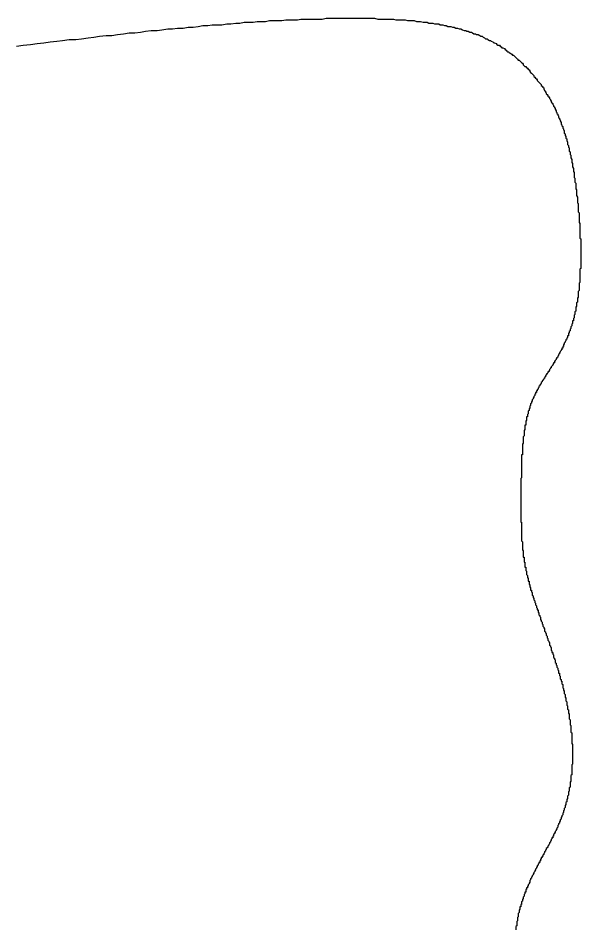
# Model space of a CAD drawing. Header units: millimetres. Extents: x 111 to 2999, y 81 to 1941.
# Drawn here: x 1000.07 to 1006.92, y 636.16 to 647.27 of the extents above; entities that cross this region are included whole.
import ezdxf

# ---------------------------------------------------------------- set-up
doc = ezdxf.new("R2010")
doc.units = ezdxf.units.MM

msp = doc.modelspace()

# ---------------------------------------------------------------- linework, layer by layer
msp.add_polyline3d([(1000.05, 646.933, 0), (1000.13, 646.943, 0), (1000.22, 646.953, 0), (1000.3, 646.963, 0), (1000.38, 646.973, 0), (1000.46, 646.983, 0), (1000.54, 646.993, 0), (1000.61, 647.003, 0), (1000.69, 647.013, 0), (1000.77, 647.013, 0), (1000.84, 647.023, 0), (1000.92, 647.033, 0), (1000.99, 647.043, 0), (1001.06, 647.053, 0), (1001.14, 647.063, 0), (1001.21, 647.063, 0), (1001.28, 647.073, 0), (1001.35, 647.083, 0), (1001.42, 647.093, 0), (1001.49, 647.093, 0), (1001.56, 647.103, 0), (1001.62, 647.113, 0), (1001.69, 647.123, 0), (1001.76, 647.123, 0), (1001.82, 647.133, 0), (1001.89, 647.143, 0), (1001.95, 647.143, 0), (1002.01, 647.153, 0), (1002.08, 647.153, 0), (1002.14, 647.163, 0), (1002.2, 647.163, 0), (1002.26, 647.173, 0), (1002.32, 647.183, 0), (1002.38, 647.183, 0), (1002.43, 647.193, 0), (1002.49, 647.193, 0), (1002.55, 647.193, 0), (1002.61, 647.203, 0), (1002.66, 647.203, 0), (1002.72, 647.213, 0), (1002.77, 647.213, 0), (1002.82, 647.223, 0), (1002.88, 647.223, 0), (1002.93, 647.223, 0), (1002.98, 647.233, 0), (1003.03, 647.233, 0), (1003.08, 647.233, 0), (1003.13, 647.243, 0), (1003.18, 647.243, 0), (1003.23, 647.243, 0), (1003.28, 647.243, 0), (1003.33, 647.253, 0), (1003.38, 647.253, 0), (1003.42, 647.253, 0), (1003.47, 647.253, 0), (1003.51, 647.263, 0), (1003.56, 647.263, 0), (1003.6, 647.263, 0), (1003.65, 647.263, 0), (1003.69, 647.263, 0), (1003.73, 647.263, 0), (1003.77, 647.263, 0), (1003.82, 647.273, 0), (1003.86, 647.273, 0), (1003.9, 647.273, 0), (1003.94, 647.273, 0), (1003.98, 647.273, 0), (1004.02, 647.273, 0), (1004.05, 647.273, 0), (1004.09, 647.273, 0), (1004.13, 647.273, 0), (1004.17, 647.273, 0), (1004.2, 647.273, 0), (1004.24, 647.273, 0), (1004.27, 647.273, 0), (1004.31, 647.273, 0), (1004.34, 647.273, 0), (1004.38, 647.273, 0), (1004.41, 647.273, 0), (1004.45, 647.263, 0), (1004.48, 647.263, 0), (1004.51, 647.263, 0), (1004.54, 647.263, 0), (1004.57, 647.263, 0), (1004.61, 647.263, 0), (1004.64, 647.263, 0), (1004.67, 647.253, 0), (1004.7, 647.253, 0), (1004.73, 647.253, 0), (1004.75, 647.253, 0), (1004.78, 647.253, 0), (1004.81, 647.243, 0), (1004.84, 647.243, 0), (1004.87, 647.243, 0), (1004.89, 647.243, 0), (1004.92, 647.233, 0), (1004.95, 647.233, 0), (1004.97, 647.233, 0), (1005, 647.223, 0), (1005.02, 647.223, 0), (1005.05, 647.223, 0), (1005.07, 647.213, 0), (1005.1, 647.213, 0), (1005.12, 647.213, 0), (1005.14, 647.203, 0), (1005.17, 647.203, 0), (1005.19, 647.203, 0), (1005.21, 647.193, 0), (1005.24, 647.193, 0), (1005.26, 647.183, 0), (1005.28, 647.183, 0), (1005.3, 647.173, 0), (1005.32, 647.173, 0), (1005.34, 647.173, 0), (1005.36, 647.163, 0), (1005.38, 647.163, 0), (1005.4, 647.153, 0), (1005.42, 647.153, 0), (1005.44, 647.143, 0), (1005.46, 647.143, 0), (1005.48, 647.133, 0), (1005.5, 647.123, 0), (1005.52, 647.123, 0), (1005.53, 647.113, 0), (1005.55, 647.113, 0), (1005.57, 647.103, 0), (1005.59, 647.103, 0), (1005.6, 647.093, 0), (1005.62, 647.083, 0), (1005.64, 647.083, 0), (1005.65, 647.073, 0), (1005.67, 647.073, 0), (1005.69, 647.063, 0), (1005.7, 647.053, 0), (1005.72, 647.053, 0), (1005.73, 647.043, 0), (1005.75, 647.033, 0), (1005.76, 647.023, 0), (1005.78, 647.023, 0), (1005.79, 647.013, 0), (1005.81, 647.003, 0), (1005.82, 647.003, 0), (1005.83, 646.993, 0), (1005.85, 646.983, 0), (1005.86, 646.973, 0), (1005.87, 646.973, 0), (1005.89, 646.963, 0), (1005.9, 646.953, 0), (1005.91, 646.943, 0), (1005.93, 646.943, 0), (1005.94, 646.933, 0), (1005.95, 646.923, 0), (1005.96, 646.913, 0), (1005.97, 646.913, 0), (1005.99, 646.903, 0), (1006, 646.893, 0), (1006.01, 646.883, 0), (1006.02, 646.873, 0), (1006.03, 646.863, 0), (1006.04, 646.863, 0), (1006.05, 646.853, 0), (1006.07, 646.843, 0), (1006.08, 646.833, 0), (1006.09, 646.823, 0), (1006.1, 646.823, 0), (1006.11, 646.813, 0), (1006.12, 646.803, 0), (1006.13, 646.793, 0), (1006.14, 646.783, 0), (1006.15, 646.773, 0), (1006.16, 646.763, 0), (1006.17, 646.763, 0), (1006.18, 646.753, 0), (1006.19, 646.743, 0), (1006.2, 646.733, 0), (1006.21, 646.723, 0), (1006.22, 646.713, 0), (1006.22, 646.703, 0), (1006.23, 646.693, 0), (1006.24, 646.683, 0), (1006.25, 646.683, 0), (1006.26, 646.673, 0), (1006.27, 646.663, 0), (1006.28, 646.653, 0), (1006.29, 646.643, 0), (1006.3, 646.633, 0), (1006.3, 646.623, 0), (1006.31, 646.613, 0), (1006.32, 646.603, 0), (1006.33, 646.593, 0), (1006.34, 646.583, 0), (1006.35, 646.573, 0), (1006.35, 646.563, 0), (1006.36, 646.553, 0), (1006.37, 646.543, 0), (1006.38, 646.533, 0), (1006.39, 646.523, 0), (1006.39, 646.513, 0), (1006.4, 646.503, 0), (1006.41, 646.493, 0), (1006.42, 646.483, 0), (1006.42, 646.483, 0), (1006.43, 646.473, 0), (1006.44, 646.463, 0), (1006.44, 646.453, 0), (1006.45, 646.443, 0), (1006.46, 646.433, 0), (1006.47, 646.423, 0), (1006.47, 646.413, 0), (1006.48, 646.393, 0), (1006.49, 646.383, 0), (1006.49, 646.373, 0), (1006.5, 646.363, 0), (1006.5, 646.353, 0), (1006.51, 646.343, 0), (1006.52, 646.333, 0), (1006.52, 646.323, 0), (1006.53, 646.313, 0), (1006.54, 646.303, 0), (1006.54, 646.293, 0), (1006.55, 646.283, 0), (1006.55, 646.273, 0), (1006.56, 646.263, 0), (1006.56, 646.253, 0), (1006.57, 646.243, 0), (1006.58, 646.233, 0), (1006.58, 646.223, 0), (1006.59, 646.213, 0), (1006.59, 646.203, 0), (1006.6, 646.193, 0), (1006.6, 646.183, 0), (1006.61, 646.173, 0), (1006.61, 646.163, 0), (1006.62, 646.143, 0), (1006.62, 646.133, 0), (1006.63, 646.123, 0), (1006.63, 646.113, 0), (1006.64, 646.103, 0), (1006.64, 646.093, 0), (1006.65, 646.083, 0), (1006.65, 646.073, 0), (1006.65, 646.063, 0), (1006.66, 646.053, 0), (1006.66, 646.043, 0), (1006.67, 646.033, 0), (1006.67, 646.023, 0), (1006.68, 646.003, 0), (1006.68, 645.993, 0), (1006.68, 645.983, 0), (1006.69, 645.973, 0), (1006.69, 645.963, 0), (1006.7, 645.953, 0), (1006.7, 645.943, 0), (1006.7, 645.933, 0), (1006.71, 645.923, 0), (1006.71, 645.913, 0), (1006.72, 645.903, 0), (1006.72, 645.883, 0), (1006.72, 645.873, 0), (1006.73, 645.863, 0), (1006.73, 645.853, 0), (1006.73, 645.843, 0), (1006.74, 645.833, 0), (1006.74, 645.823, 0), (1006.74, 645.813, 0), (1006.75, 645.803, 0), (1006.75, 645.793, 0), (1006.75, 645.783, 0), (1006.76, 645.763, 0), (1006.76, 645.753, 0), (1006.76, 645.743, 0), (1006.76, 645.733, 0), (1006.77, 645.723, 0), (1006.77, 645.713, 0), (1006.77, 645.703, 0), (1006.78, 645.693, 0), (1006.78, 645.683, 0), (1006.78, 645.663, 0), (1006.78, 645.653, 0), (1006.79, 645.643, 0), (1006.79, 645.633, 0), (1006.79, 645.623, 0), (1006.79, 645.613, 0), (1006.8, 645.603, 0), (1006.8, 645.593, 0), (1006.8, 645.583, 0), (1006.8, 645.573, 0), (1006.81, 645.553, 0), (1006.81, 645.543, 0), (1006.81, 645.533, 0), (1006.81, 645.523, 0), (1006.81, 645.513, 0), (1006.82, 645.503, 0), (1006.82, 645.493, 0), (1006.82, 645.483, 0), (1006.82, 645.473, 0), (1006.82, 645.463, 0), (1006.83, 645.443, 0), (1006.83, 645.433, 0), (1006.83, 645.423, 0), (1006.83, 645.413, 0), (1006.83, 645.403, 0), (1006.84, 645.393, 0), (1006.84, 645.383, 0), (1006.84, 645.373, 0), (1006.84, 645.363, 0), (1006.84, 645.353, 0), (1006.84, 645.333, 0), (1006.85, 645.323, 0), (1006.85, 645.313, 0), (1006.85, 645.303, 0), (1006.85, 645.293, 0), (1006.85, 645.283, 0), (1006.85, 645.273, 0), (1006.86, 645.263, 0), (1006.86, 645.253, 0), (1006.86, 645.243, 0), (1006.86, 645.223, 0), (1006.86, 645.213, 0), (1006.86, 645.203, 0), (1006.86, 645.193, 0), (1006.87, 645.183, 0), (1006.87, 645.173, 0), (1006.87, 645.163, 0), (1006.87, 645.153, 0), (1006.87, 645.143, 0), (1006.87, 645.133, 0), (1006.87, 645.123, 0), (1006.87, 645.113, 0), (1006.88, 645.093, 0), (1006.88, 645.083, 0), (1006.88, 645.073, 0), (1006.88, 645.063, 0), (1006.88, 645.053, 0), (1006.88, 645.043, 0), (1006.88, 645.033, 0), (1006.88, 645.023, 0), (1006.89, 645.013, 0), (1006.89, 645.003, 0), (1006.89, 644.993, 0), (1006.89, 644.983, 0), (1006.89, 644.973, 0), (1006.89, 644.953, 0), (1006.89, 644.943, 0), (1006.89, 644.933, 0), (1006.89, 644.923, 0), (1006.89, 644.913, 0), (1006.9, 644.903, 0), (1006.9, 644.893, 0), (1006.9, 644.883, 0), (1006.9, 644.873, 0), (1006.9, 644.863, 0), (1006.9, 644.853, 0), (1006.9, 644.843, 0), (1006.9, 644.833, 0), (1006.9, 644.823, 0), (1006.9, 644.803, 0), (1006.9, 644.793, 0), (1006.9, 644.783, 0), (1006.91, 644.773, 0), (1006.91, 644.763, 0), (1006.91, 644.753, 0), (1006.91, 644.743, 0), (1006.91, 644.733, 0), (1006.91, 644.723, 0), (1006.91, 644.713, 0), (1006.91, 644.703, 0), (1006.91, 644.693, 0), (1006.91, 644.683, 0), (1006.91, 644.673, 0), (1006.91, 644.663, 0), (1006.91, 644.653, 0), (1006.91, 644.643, 0), (1006.91, 644.633, 0), (1006.91, 644.613, 0), (1006.91, 644.603, 0), (1006.91, 644.593, 0), (1006.92, 644.583, 0), (1006.92, 644.573, 0), (1006.92, 644.563, 0), (1006.92, 644.553, 0), (1006.92, 644.543, 0), (1006.92, 644.533, 0), (1006.92, 644.523, 0), (1006.92, 644.513, 0), (1006.92, 644.503, 0), (1006.92, 644.493, 0), (1006.92, 644.483, 0), (1006.92, 644.473, 0), (1006.92, 644.463, 0), (1006.92, 644.453, 0), (1006.92, 644.443, 0), (1006.92, 644.433, 0), (1006.92, 644.423, 0), (1006.92, 644.413, 0), (1006.92, 644.403, 0), (1006.92, 644.393, 0), (1006.92, 644.383, 0), (1006.92, 644.373, 0), (1006.92, 644.363, 0), (1006.92, 644.353, 0), (1006.92, 644.343, 0), (1006.92, 644.333, 0), (1006.92, 644.323, 0), (1006.92, 644.313, 0), (1006.92, 644.303, 0), (1006.92, 644.293, 0), (1006.92, 644.283, 0), (1006.92, 644.273, 0), (1006.92, 644.263, 0), (1006.92, 644.253, 0), (1006.92, 644.243, 0), (1006.92, 644.233, 0), (1006.92, 644.223, 0), (1006.91, 644.213, 0), (1006.91, 644.203, 0), (1006.91, 644.193, 0), (1006.91, 644.183, 0), (1006.91, 644.173, 0), (1006.91, 644.163, 0), (1006.91, 644.153, 0), (1006.91, 644.143, 0), (1006.91, 644.133, 0), (1006.91, 644.123, 0), (1006.91, 644.113, 0), (1006.91, 644.103, 0), (1006.91, 644.093, 0), (1006.91, 644.083, 0), (1006.91, 644.073, 0), (1006.91, 644.063, 0), (1006.91, 644.053, 0), (1006.9, 644.043, 0), (1006.9, 644.033, 0), (1006.9, 644.023, 0), (1006.9, 644.013, 0), (1006.9, 644.003, 0), (1006.9, 643.993, 0), (1006.9, 643.983, 0), (1006.9, 643.983, 0), (1006.9, 643.973, 0), (1006.9, 643.963, 0), (1006.9, 643.953, 0), (1006.89, 643.943, 0), (1006.89, 643.933, 0), (1006.89, 643.923, 0), (1006.89, 643.913, 0), (1006.89, 643.903, 0), (1006.89, 643.893, 0), (1006.89, 643.883, 0), (1006.89, 643.873, 0), (1006.88, 643.863, 0), (1006.88, 643.853, 0), (1006.88, 643.853, 0), (1006.88, 643.843, 0), (1006.88, 643.833, 0), (1006.88, 643.823, 0), (1006.88, 643.813, 0), (1006.87, 643.803, 0), (1006.87, 643.793, 0), (1006.87, 643.783, 0), (1006.87, 643.773, 0), (1006.87, 643.763, 0), (1006.87, 643.763, 0), (1006.86, 643.753, 0), (1006.86, 643.743, 0), (1006.86, 643.733, 0), (1006.86, 643.723, 0), (1006.86, 643.713, 0), (1006.86, 643.703, 0), (1006.85, 643.693, 0), (1006.85, 643.693, 0), (1006.85, 643.683, 0), (1006.85, 643.673, 0), (1006.85, 643.663, 0), (1006.84, 643.653, 0), (1006.84, 643.643, 0), (1006.84, 643.633, 0), (1006.84, 643.633, 0), (1006.84, 643.623, 0), (1006.83, 643.613, 0), (1006.83, 643.603, 0), (1006.83, 643.593, 0), (1006.83, 643.583, 0), (1006.82, 643.583, 0), (1006.82, 643.573, 0), (1006.82, 643.563, 0), (1006.82, 643.553, 0), (1006.81, 643.543, 0), (1006.81, 643.543, 0), (1006.81, 643.533, 0), (1006.81, 643.523, 0), (1006.8, 643.513, 0), (1006.8, 643.503, 0), (1006.8, 643.503, 0), (1006.8, 643.493, 0), (1006.79, 643.483, 0), (1006.79, 643.473, 0), (1006.79, 643.463, 0), (1006.79, 643.463, 0), (1006.78, 643.453, 0), (1006.78, 643.443, 0), (1006.78, 643.433, 0), (1006.77, 643.433, 0), (1006.77, 643.423, 0), (1006.77, 643.413, 0), (1006.77, 643.403, 0), (1006.76, 643.403, 0), (1006.76, 643.393, 0), (1006.76, 643.383, 0), (1006.75, 643.373, 0), (1006.75, 643.373, 0), (1006.75, 643.363, 0), (1006.74, 643.353, 0), (1006.74, 643.343, 0), (1006.74, 643.343, 0), (1006.73, 643.333, 0), (1006.73, 643.323, 0), (1006.73, 643.323, 0), (1006.72, 643.313, 0), (1006.72, 643.303, 0), (1006.72, 643.303, 0), (1006.71, 643.293, 0), (1006.71, 643.283, 0), (1006.71, 643.273, 0), (1006.7, 643.273, 0), (1006.7, 643.263, 0), (1006.7, 643.253, 0), (1006.69, 643.253, 0), (1006.69, 643.243, 0), (1006.69, 643.233, 0), (1006.68, 643.233, 0), (1006.68, 643.223, 0), (1006.68, 643.223, 0), (1006.67, 643.213, 0), (1006.67, 643.203, 0), (1006.67, 643.203, 0), (1006.66, 643.193, 0), (1006.66, 643.183, 0), (1006.66, 643.183, 0), (1006.65, 643.173, 0), (1006.65, 643.163, 0), (1006.65, 643.163, 0), (1006.64, 643.153, 0), (1006.64, 643.153, 0), (1006.64, 643.143, 0), (1006.63, 643.133, 0), (1006.63, 643.133, 0), (1006.62, 643.123, 0), (1006.62, 643.123, 0), (1006.62, 643.113, 0), (1006.61, 643.103, 0), (1006.61, 643.103, 0), (1006.61, 643.093, 0), (1006.6, 643.093, 0), (1006.6, 643.083, 0), (1006.6, 643.073, 0), (1006.59, 643.073, 0), (1006.59, 643.063, 0), (1006.59, 643.063, 0), (1006.58, 643.053, 0), (1006.58, 643.053, 0), (1006.58, 643.043, 0), (1006.57, 643.033, 0), (1006.57, 643.033, 0), (1006.56, 643.023, 0), (1006.56, 643.023, 0), (1006.56, 643.013, 0), (1006.55, 643.013, 0), (1006.55, 643.003, 0), (1006.55, 643.003, 0), (1006.54, 642.993, 0), (1006.54, 642.983, 0), (1006.54, 642.983, 0), (1006.53, 642.973, 0), (1006.53, 642.973, 0), (1006.53, 642.963, 0), (1006.52, 642.963, 0), (1006.52, 642.953, 0), (1006.52, 642.953, 0), (1006.51, 642.943, 0), (1006.51, 642.943, 0), (1006.51, 642.933, 0), (1006.5, 642.933, 0), (1006.5, 642.923, 0), (1006.5, 642.923, 0), (1006.49, 642.913, 0), (1006.49, 642.903, 0), (1006.49, 642.903, 0), (1006.48, 642.893, 0), (1006.48, 642.893, 0), (1006.48, 642.883, 0), (1006.47, 642.883, 0), (1006.47, 642.873, 0), (1006.47, 642.873, 0), (1006.46, 642.863, 0), (1006.46, 642.863, 0), (1006.46, 642.853, 0), (1006.45, 642.853, 0), (1006.45, 642.843, 0), (1006.45, 642.843, 0), (1006.44, 642.833, 0), (1006.44, 642.833, 0), (1006.44, 642.823, 0), (1006.44, 642.823, 0), (1006.43, 642.813, 0), (1006.43, 642.813, 0), (1006.43, 642.803, 0), (1006.42, 642.803, 0), (1006.42, 642.793, 0), (1006.42, 642.793, 0), (1006.41, 642.783, 0), (1006.41, 642.783, 0), (1006.41, 642.773, 0), (1006.41, 642.773, 0), (1006.4, 642.763, 0), (1006.4, 642.763, 0), (1006.4, 642.753, 0), (1006.4, 642.753, 0), (1006.39, 642.743, 0), (1006.39, 642.743, 0), (1006.39, 642.733, 0), (1006.38, 642.733, 0), (1006.38, 642.723, 0), (1006.38, 642.723, 0), (1006.38, 642.713, 0), (1006.37, 642.713, 0), (1006.37, 642.703, 0), (1006.37, 642.703, 0), (1006.37, 642.693, 0), (1006.36, 642.693, 0), (1006.36, 642.683, 0), (1006.36, 642.683, 0), (1006.36, 642.673, 0), (1006.35, 642.663, 0), (1006.35, 642.663, 0), (1006.35, 642.653, 0), (1006.35, 642.653, 0), (1006.34, 642.643, 0), (1006.34, 642.643, 0), (1006.34, 642.633, 0), (1006.34, 642.633, 0), (1006.33, 642.623, 0), (1006.33, 642.623, 0), (1006.33, 642.613, 0), (1006.33, 642.613, 0), (1006.33, 642.603, 0), (1006.32, 642.603, 0), (1006.32, 642.593, 0), (1006.32, 642.593, 0), (1006.32, 642.583, 0), (1006.32, 642.583, 0), (1006.31, 642.573, 0), (1006.31, 642.563, 0), (1006.31, 642.563, 0), (1006.31, 642.553, 0), (1006.31, 642.553, 0), (1006.3, 642.543, 0), (1006.3, 642.543, 0), (1006.3, 642.533, 0), (1006.3, 642.533, 0), (1006.3, 642.523, 0), (1006.29, 642.513, 0), (1006.29, 642.513, 0), (1006.29, 642.503, 0), (1006.29, 642.503, 0), (1006.29, 642.493, 0), (1006.29, 642.493, 0), (1006.28, 642.483, 0), (1006.28, 642.473, 0), (1006.28, 642.473, 0), (1006.28, 642.463, 0), (1006.28, 642.463, 0), (1006.28, 642.453, 0), (1006.27, 642.443, 0), (1006.27, 642.443, 0), (1006.27, 642.433, 0), (1006.27, 642.423, 0), (1006.27, 642.423, 0), (1006.27, 642.413, 0), (1006.26, 642.413, 0), (1006.26, 642.403, 0), (1006.26, 642.393, 0), (1006.26, 642.393, 0), (1006.26, 642.383, 0), (1006.26, 642.373, 0), (1006.26, 642.373, 0), (1006.25, 642.363, 0), (1006.25, 642.353, 0), (1006.25, 642.353, 0), (1006.25, 642.343, 0), (1006.25, 642.333, 0), (1006.25, 642.333, 0), (1006.25, 642.323, 0), (1006.25, 642.313, 0), (1006.24, 642.313, 0), (1006.24, 642.303, 0), (1006.24, 642.293, 0), (1006.24, 642.293, 0), (1006.24, 642.283, 0), (1006.24, 642.273, 0), (1006.24, 642.273, 0), (1006.24, 642.263, 0), (1006.24, 642.253, 0), (1006.23, 642.253, 0), (1006.23, 642.243, 0), (1006.23, 642.233, 0), (1006.23, 642.223, 0), (1006.23, 642.223, 0), (1006.23, 642.213, 0), (1006.23, 642.203, 0), (1006.23, 642.203, 0), (1006.23, 642.193, 0), (1006.23, 642.183, 0), (1006.23, 642.183, 0), (1006.22, 642.173, 0), (1006.22, 642.163, 0), (1006.22, 642.153, 0), (1006.22, 642.153, 0), (1006.22, 642.143, 0), (1006.22, 642.133, 0), (1006.22, 642.123, 0), (1006.22, 642.123, 0), (1006.22, 642.113, 0), (1006.22, 642.103, 0), (1006.22, 642.103, 0), (1006.22, 642.093, 0), (1006.21, 642.083, 0), (1006.21, 642.073, 0), (1006.21, 642.073, 0), (1006.21, 642.063, 0), (1006.21, 642.053, 0), (1006.21, 642.043, 0), (1006.21, 642.043, 0), (1006.21, 642.033, 0), (1006.21, 642.023, 0), (1006.21, 642.013, 0), (1006.21, 642.013, 0), (1006.21, 642.003, 0), (1006.21, 641.993, 0), (1006.21, 641.983, 0), (1006.21, 641.983, 0), (1006.21, 641.973, 0), (1006.21, 641.963, 0), (1006.21, 641.953, 0), (1006.2, 641.953, 0), (1006.2, 641.943, 0), (1006.2, 641.933, 0), (1006.2, 641.923, 0), (1006.2, 641.923, 0), (1006.2, 641.913, 0), (1006.2, 641.903, 0), (1006.2, 641.893, 0), (1006.2, 641.893, 0), (1006.2, 641.883, 0), (1006.2, 641.873, 0), (1006.2, 641.863, 0), (1006.2, 641.863, 0), (1006.2, 641.853, 0), (1006.2, 641.843, 0), (1006.2, 641.833, 0), (1006.2, 641.833, 0), (1006.2, 641.823, 0), (1006.2, 641.813, 0), (1006.2, 641.803, 0), (1006.2, 641.793, 0), (1006.2, 641.793, 0), (1006.2, 641.783, 0), (1006.2, 641.773, 0), (1006.2, 641.763, 0), (1006.2, 641.763, 0), (1006.2, 641.753, 0), (1006.2, 641.743, 0), (1006.2, 641.733, 0), (1006.2, 641.733, 0), (1006.2, 641.723, 0), (1006.2, 641.713, 0), (1006.2, 641.703, 0), (1006.2, 641.703, 0), (1006.2, 641.693, 0), (1006.2, 641.683, 0), (1006.2, 641.673, 0), (1006.2, 641.673, 0), (1006.19, 641.663, 0), (1006.19, 641.653, 0), (1006.19, 641.643, 0), (1006.19, 641.643, 0), (1006.19, 641.633, 0), (1006.19, 641.623, 0), (1006.19, 641.613, 0), (1006.19, 641.613, 0), (1006.19, 641.603, 0), (1006.19, 641.593, 0), (1006.19, 641.583, 0), (1006.19, 641.583, 0), (1006.19, 641.573, 0), (1006.19, 641.563, 0), (1006.19, 641.553, 0), (1006.19, 641.553, 0), (1006.19, 641.543, 0), (1006.19, 641.533, 0), (1006.19, 641.523, 0), (1006.19, 641.523, 0), (1006.19, 641.513, 0), (1006.19, 641.503, 0), (1006.19, 641.493, 0), (1006.19, 641.493, 0), (1006.19, 641.483, 0), (1006.19, 641.473, 0), (1006.19, 641.473, 0), (1006.19, 641.463, 0), (1006.19, 641.453, 0), (1006.19, 641.443, 0), (1006.19, 641.443, 0), (1006.19, 641.433, 0), (1006.19, 641.423, 0), (1006.19, 641.413, 0), (1006.19, 641.413, 0), (1006.19, 641.403, 0), (1006.19, 641.393, 0), (1006.19, 641.393, 0), (1006.19, 641.383, 0), (1006.19, 641.373, 0), (1006.19, 641.373, 0), (1006.19, 641.363, 0), (1006.19, 641.353, 0), (1006.19, 641.343, 0), (1006.19, 641.343, 0), (1006.19, 641.333, 0), (1006.19, 641.323, 0), (1006.19, 641.323, 0), (1006.19, 641.313, 0), (1006.19, 641.303, 0), (1006.19, 641.303, 0), (1006.19, 641.293, 0), (1006.19, 641.283, 0), (1006.19, 641.283, 0), (1006.19, 641.273, 0), (1006.19, 641.263, 0), (1006.19, 641.263, 0), (1006.19, 641.253, 0), (1006.19, 641.243, 0), (1006.19, 641.243, 0), (1006.19, 641.233, 0), (1006.19, 641.223, 0), (1006.19, 641.223, 0), (1006.19, 641.213, 0), (1006.19, 641.203, 0), (1006.19, 641.203, 0), (1006.19, 641.193, 0), (1006.19, 641.183, 0), (1006.19, 641.183, 0), (1006.19, 641.173, 0), (1006.19, 641.163, 0), (1006.19, 641.163, 0), (1006.19, 641.153, 0), (1006.19, 641.153, 0), (1006.19, 641.143, 0), (1006.19, 641.133, 0), (1006.2, 641.133, 0), (1006.2, 641.123, 0), (1006.2, 641.113, 0), (1006.2, 641.113, 0), (1006.2, 641.103, 0), (1006.2, 641.103, 0), (1006.2, 641.093, 0), (1006.2, 641.083, 0), (1006.2, 641.083, 0), (1006.2, 641.073, 0), (1006.2, 641.063, 0), (1006.2, 641.063, 0), (1006.2, 641.053, 0), (1006.2, 641.053, 0), (1006.2, 641.043, 0), (1006.2, 641.033, 0), (1006.2, 641.033, 0), (1006.2, 641.023, 0), (1006.2, 641.023, 0), (1006.2, 641.013, 0), (1006.2, 641.003, 0), (1006.2, 641.003, 0), (1006.2, 640.993, 0), (1006.2, 640.993, 0), (1006.2, 640.983, 0), (1006.2, 640.973, 0), (1006.2, 640.973, 0), (1006.2, 640.963, 0), (1006.2, 640.963, 0), (1006.2, 640.953, 0), (1006.2, 640.943, 0), (1006.2, 640.943, 0), (1006.2, 640.933, 0), (1006.2, 640.933, 0), (1006.2, 640.923, 0), (1006.2, 640.923, 0), (1006.2, 640.913, 0), (1006.2, 640.903, 0), (1006.2, 640.903, 0), (1006.21, 640.893, 0), (1006.21, 640.893, 0), (1006.21, 640.883, 0), (1006.21, 640.873, 0), (1006.21, 640.873, 0), (1006.21, 640.863, 0), (1006.21, 640.863, 0), (1006.21, 640.853, 0), (1006.21, 640.843, 0), (1006.21, 640.843, 0), (1006.21, 640.833, 0), (1006.21, 640.833, 0), (1006.21, 640.823, 0), (1006.21, 640.823, 0), (1006.21, 640.813, 0), (1006.21, 640.803, 0), (1006.21, 640.803, 0), (1006.21, 640.793, 0), (1006.21, 640.793, 0), (1006.22, 640.783, 0), (1006.22, 640.773, 0), (1006.22, 640.773, 0), (1006.22, 640.763, 0), (1006.22, 640.763, 0), (1006.22, 640.753, 0), (1006.22, 640.753, 0), (1006.22, 640.743, 0), (1006.22, 640.733, 0), (1006.22, 640.733, 0), (1006.22, 640.723, 0), (1006.22, 640.723, 0), (1006.22, 640.713, 0), (1006.22, 640.703, 0), (1006.23, 640.703, 0), (1006.23, 640.693, 0), (1006.23, 640.693, 0), (1006.23, 640.683, 0), (1006.23, 640.673, 0), (1006.23, 640.673, 0), (1006.23, 640.663, 0), (1006.23, 640.663, 0), (1006.23, 640.653, 0), (1006.23, 640.643, 0), (1006.24, 640.643, 0), (1006.24, 640.633, 0), (1006.24, 640.633, 0), (1006.24, 640.623, 0), (1006.24, 640.613, 0), (1006.24, 640.613, 0), (1006.24, 640.603, 0), (1006.24, 640.603, 0), (1006.24, 640.593, 0), (1006.24, 640.583, 0), (1006.25, 640.583, 0), (1006.25, 640.573, 0), (1006.25, 640.573, 0), (1006.25, 640.563, 0), (1006.25, 640.553, 0), (1006.25, 640.553, 0), (1006.25, 640.543, 0), (1006.25, 640.543, 0), (1006.26, 640.533, 0), (1006.26, 640.523, 0), (1006.26, 640.523, 0), (1006.26, 640.513, 0), (1006.26, 640.503, 0), (1006.26, 640.503, 0), (1006.26, 640.493, 0), (1006.27, 640.483, 0), (1006.27, 640.483, 0), (1006.27, 640.473, 0), (1006.27, 640.473, 0), (1006.27, 640.463, 0), (1006.27, 640.453, 0), (1006.28, 640.453, 0), (1006.28, 640.443, 0), (1006.28, 640.433, 0), (1006.28, 640.433, 0), (1006.28, 640.423, 0), (1006.28, 640.413, 0), (1006.29, 640.413, 0), (1006.29, 640.403, 0), (1006.29, 640.393, 0), (1006.29, 640.393, 0), (1006.29, 640.383, 0), (1006.29, 640.373, 0), (1006.3, 640.373, 0), (1006.3, 640.363, 0), (1006.3, 640.353, 0), (1006.3, 640.353, 0), (1006.3, 640.343, 0), (1006.31, 640.333, 0), (1006.31, 640.323, 0), (1006.31, 640.323, 0), (1006.31, 640.313, 0), (1006.31, 640.303, 0), (1006.32, 640.303, 0), (1006.32, 640.293, 0), (1006.32, 640.283, 0), (1006.32, 640.283, 0), (1006.33, 640.273, 0), (1006.33, 640.263, 0), (1006.33, 640.253, 0), (1006.33, 640.253, 0), (1006.33, 640.243, 0), (1006.34, 640.233, 0), (1006.34, 640.223, 0), (1006.34, 640.223, 0), (1006.34, 640.213, 0), (1006.35, 640.203, 0), (1006.35, 640.193, 0), (1006.35, 640.193, 0), (1006.35, 640.183, 0), (1006.36, 640.173, 0), (1006.36, 640.163, 0), (1006.36, 640.163, 0), (1006.36, 640.153, 0), (1006.37, 640.143, 0), (1006.37, 640.133, 0), (1006.37, 640.133, 0), (1006.37, 640.123, 0), (1006.38, 640.113, 0), (1006.38, 640.103, 0), (1006.38, 640.103, 0), (1006.38, 640.093, 0), (1006.39, 640.083, 0), (1006.39, 640.073, 0), (1006.39, 640.063, 0), (1006.4, 640.063, 0), (1006.4, 640.053, 0), (1006.4, 640.043, 0), (1006.4, 640.033, 0), (1006.41, 640.023, 0), (1006.41, 640.023, 0), (1006.41, 640.013, 0), (1006.41, 640.003, 0), (1006.42, 639.993, 0), (1006.42, 639.983, 0), (1006.42, 639.983, 0), (1006.43, 639.973, 0), (1006.43, 639.963, 0), (1006.43, 639.953, 0), (1006.43, 639.943, 0), (1006.44, 639.943, 0), (1006.44, 639.933, 0), (1006.44, 639.923, 0), (1006.45, 639.913, 0), (1006.45, 639.903, 0), (1006.45, 639.893, 0), (1006.45, 639.893, 0), (1006.46, 639.883, 0), (1006.46, 639.873, 0), (1006.46, 639.863, 0), (1006.47, 639.853, 0), (1006.47, 639.853, 0), (1006.47, 639.843, 0), (1006.48, 639.833, 0), (1006.48, 639.823, 0), (1006.48, 639.813, 0), (1006.48, 639.803, 0), (1006.49, 639.793, 0), (1006.49, 639.793, 0), (1006.49, 639.783, 0), (1006.5, 639.773, 0), (1006.5, 639.763, 0), (1006.5, 639.753, 0), (1006.51, 639.743, 0), (1006.51, 639.743, 0), (1006.51, 639.733, 0), (1006.51, 639.723, 0), (1006.52, 639.713, 0), (1006.52, 639.703, 0), (1006.52, 639.693, 0), (1006.53, 639.683, 0), (1006.53, 639.673, 0), (1006.53, 639.673, 0), (1006.54, 639.663, 0), (1006.54, 639.653, 0), (1006.54, 639.643, 0), (1006.54, 639.633, 0), (1006.55, 639.623, 0), (1006.55, 639.613, 0), (1006.55, 639.613, 0), (1006.56, 639.603, 0), (1006.56, 639.593, 0), (1006.56, 639.583, 0), (1006.56, 639.573, 0), (1006.57, 639.563, 0), (1006.57, 639.553, 0), (1006.57, 639.543, 0), (1006.58, 639.543, 0), (1006.58, 639.533, 0), (1006.58, 639.523, 0), (1006.59, 639.513, 0), (1006.59, 639.503, 0), (1006.59, 639.493, 0), (1006.59, 639.483, 0), (1006.6, 639.473, 0), (1006.6, 639.463, 0), (1006.6, 639.463, 0), (1006.61, 639.453, 0), (1006.61, 639.443, 0), (1006.61, 639.433, 0), (1006.61, 639.423, 0), (1006.62, 639.413, 0), (1006.62, 639.403, 0), (1006.62, 639.393, 0), (1006.63, 639.383, 0), (1006.63, 639.383, 0), (1006.63, 639.373, 0), (1006.63, 639.363, 0), (1006.64, 639.353, 0), (1006.64, 639.343, 0), (1006.64, 639.333, 0), (1006.65, 639.323, 0), (1006.65, 639.313, 0), (1006.65, 639.303, 0), (1006.65, 639.293, 0), (1006.66, 639.293, 0), (1006.66, 639.283, 0), (1006.66, 639.273, 0), (1006.66, 639.263, 0), (1006.67, 639.253, 0), (1006.67, 639.243, 0), (1006.67, 639.233, 0), (1006.67, 639.223, 0), (1006.68, 639.213, 0), (1006.68, 639.203, 0), (1006.68, 639.193, 0), (1006.69, 639.193, 0), (1006.69, 639.183, 0), (1006.69, 639.173, 0), (1006.69, 639.163, 0), (1006.7, 639.153, 0), (1006.7, 639.143, 0), (1006.7, 639.133, 0), (1006.7, 639.123, 0), (1006.7, 639.113, 0), (1006.71, 639.103, 0), (1006.71, 639.093, 0), (1006.71, 639.093, 0), (1006.71, 639.083, 0), (1006.72, 639.073, 0), (1006.72, 639.063, 0), (1006.72, 639.053, 0), (1006.72, 639.043, 0), (1006.73, 639.033, 0), (1006.73, 639.023, 0), (1006.73, 639.013, 0), (1006.73, 639.003, 0), (1006.73, 638.993, 0), (1006.74, 638.993, 0), (1006.74, 638.983, 0), (1006.74, 638.973, 0), (1006.74, 638.963, 0), (1006.74, 638.953, 0), (1006.75, 638.943, 0), (1006.75, 638.933, 0), (1006.75, 638.923, 0), (1006.75, 638.913, 0), (1006.75, 638.903, 0), (1006.76, 638.893, 0), (1006.76, 638.893, 0), (1006.76, 638.883, 0), (1006.76, 638.873, 0), (1006.76, 638.863, 0), (1006.76, 638.853, 0), (1006.77, 638.843, 0), (1006.77, 638.833, 0), (1006.77, 638.823, 0), (1006.77, 638.813, 0), (1006.77, 638.803, 0), (1006.77, 638.803, 0), (1006.78, 638.793, 0), (1006.78, 638.783, 0), (1006.78, 638.773, 0), (1006.78, 638.763, 0), (1006.78, 638.753, 0), (1006.78, 638.743, 0), (1006.78, 638.733, 0), (1006.79, 638.723, 0), (1006.79, 638.713, 0), (1006.79, 638.713, 0), (1006.79, 638.703, 0), (1006.79, 638.693, 0), (1006.79, 638.683, 0), (1006.79, 638.673, 0), (1006.79, 638.663, 0), (1006.8, 638.653, 0), (1006.8, 638.643, 0), (1006.8, 638.633, 0), (1006.8, 638.623, 0), (1006.8, 638.623, 0), (1006.8, 638.613, 0), (1006.8, 638.603, 0), (1006.8, 638.593, 0), (1006.8, 638.583, 0), (1006.8, 638.573, 0), (1006.81, 638.563, 0), (1006.81, 638.553, 0), (1006.81, 638.543, 0), (1006.81, 638.543, 0), (1006.81, 638.533, 0), (1006.81, 638.523, 0), (1006.81, 638.513, 0), (1006.81, 638.503, 0), (1006.81, 638.493, 0), (1006.81, 638.483, 0), (1006.81, 638.473, 0), (1006.81, 638.473, 0), (1006.81, 638.463, 0), (1006.81, 638.453, 0), (1006.81, 638.443, 0), (1006.81, 638.433, 0), (1006.82, 638.423, 0), (1006.82, 638.413, 0), (1006.82, 638.403, 0), (1006.82, 638.393, 0), (1006.82, 638.393, 0), (1006.82, 638.383, 0), (1006.82, 638.373, 0), (1006.82, 638.363, 0), (1006.82, 638.353, 0), (1006.82, 638.343, 0), (1006.82, 638.333, 0), (1006.82, 638.333, 0), (1006.82, 638.323, 0), (1006.82, 638.313, 0), (1006.82, 638.303, 0), (1006.82, 638.293, 0), (1006.82, 638.283, 0), (1006.82, 638.273, 0), (1006.82, 638.263, 0), (1006.82, 638.263, 0), (1006.82, 638.253, 0), (1006.82, 638.243, 0), (1006.82, 638.233, 0), (1006.82, 638.223, 0), (1006.82, 638.213, 0), (1006.82, 638.203, 0), (1006.82, 638.203, 0), (1006.82, 638.193, 0), (1006.82, 638.183, 0), (1006.81, 638.173, 0), (1006.81, 638.163, 0), (1006.81, 638.153, 0), (1006.81, 638.143, 0), (1006.81, 638.143, 0), (1006.81, 638.133, 0), (1006.81, 638.123, 0), (1006.81, 638.113, 0), (1006.81, 638.103, 0), (1006.81, 638.093, 0), (1006.81, 638.093, 0), (1006.81, 638.083, 0), (1006.81, 638.073, 0), (1006.81, 638.063, 0), (1006.81, 638.053, 0), (1006.8, 638.043, 0), (1006.8, 638.033, 0), (1006.8, 638.033, 0), (1006.8, 638.023, 0), (1006.8, 638.013, 0), (1006.8, 638.003, 0), (1006.8, 637.993, 0), (1006.8, 637.983, 0), (1006.8, 637.983, 0), (1006.8, 637.973, 0), (1006.79, 637.963, 0), (1006.79, 637.953, 0), (1006.79, 637.943, 0), (1006.79, 637.933, 0), (1006.79, 637.933, 0), (1006.79, 637.923, 0), (1006.79, 637.913, 0), (1006.79, 637.903, 0), (1006.78, 637.893, 0), (1006.78, 637.883, 0), (1006.78, 637.883, 0), (1006.78, 637.873, 0), (1006.78, 637.863, 0), (1006.78, 637.853, 0), (1006.77, 637.843, 0), (1006.77, 637.843, 0), (1006.77, 637.833, 0), (1006.77, 637.823, 0), (1006.77, 637.813, 0), (1006.77, 637.803, 0), (1006.76, 637.793, 0), (1006.76, 637.793, 0), (1006.76, 637.783, 0), (1006.76, 637.773, 0), (1006.76, 637.763, 0), (1006.75, 637.753, 0), (1006.75, 637.753, 0), (1006.75, 637.743, 0), (1006.75, 637.733, 0), (1006.75, 637.723, 0), (1006.74, 637.713, 0), (1006.74, 637.713, 0), (1006.74, 637.703, 0), (1006.74, 637.693, 0), (1006.74, 637.683, 0), (1006.73, 637.683, 0), (1006.73, 637.673, 0), (1006.73, 637.663, 0), (1006.73, 637.653, 0), (1006.72, 637.643, 0), (1006.72, 637.643, 0), (1006.72, 637.633, 0), (1006.72, 637.623, 0), (1006.71, 637.613, 0), (1006.71, 637.603, 0), (1006.71, 637.603, 0), (1006.71, 637.593, 0), (1006.7, 637.583, 0), (1006.7, 637.573, 0), (1006.7, 637.573, 0), (1006.7, 637.563, 0), (1006.69, 637.553, 0), (1006.69, 637.543, 0), (1006.69, 637.543, 0), (1006.68, 637.533, 0), (1006.68, 637.523, 0), (1006.68, 637.513, 0), (1006.68, 637.513, 0), (1006.67, 637.503, 0), (1006.67, 637.493, 0), (1006.67, 637.483, 0), (1006.66, 637.483, 0), (1006.66, 637.473, 0), (1006.66, 637.463, 0), (1006.65, 637.453, 0), (1006.65, 637.453, 0), (1006.65, 637.443, 0), (1006.64, 637.433, 0), (1006.64, 637.433, 0), (1006.64, 637.423, 0), (1006.64, 637.413, 0), (1006.63, 637.403, 0), (1006.63, 637.403, 0), (1006.63, 637.393, 0), (1006.62, 637.383, 0), (1006.62, 637.383, 0), (1006.62, 637.373, 0), (1006.61, 637.363, 0), (1006.61, 637.353, 0), (1006.61, 637.353, 0), (1006.6, 637.343, 0), (1006.6, 637.333, 0), (1006.6, 637.333, 0), (1006.59, 637.323, 0), (1006.59, 637.313, 0), (1006.59, 637.303, 0), (1006.58, 637.303, 0), (1006.58, 637.293, 0), (1006.58, 637.283, 0), (1006.57, 637.283, 0), (1006.57, 637.273, 0), (1006.56, 637.263, 0), (1006.56, 637.263, 0), (1006.56, 637.253, 0), (1006.55, 637.243, 0), (1006.55, 637.243, 0), (1006.55, 637.233, 0), (1006.54, 637.223, 0), (1006.54, 637.223, 0), (1006.54, 637.213, 0), (1006.53, 637.203, 0), (1006.53, 637.203, 0), (1006.53, 637.193, 0), (1006.52, 637.183, 0), (1006.52, 637.183, 0), (1006.52, 637.173, 0), (1006.51, 637.163, 0), (1006.51, 637.163, 0), (1006.5, 637.153, 0), (1006.5, 637.143, 0), (1006.5, 637.143, 0), (1006.49, 637.133, 0), (1006.49, 637.123, 0), (1006.49, 637.123, 0), (1006.48, 637.113, 0), (1006.48, 637.103, 0), (1006.48, 637.103, 0), (1006.47, 637.093, 0), (1006.47, 637.083, 0), (1006.47, 637.083, 0), (1006.46, 637.073, 0), (1006.46, 637.063, 0), (1006.46, 637.063, 0), (1006.45, 637.053, 0), (1006.45, 637.043, 0), (1006.44, 637.043, 0), (1006.44, 637.033, 0), (1006.44, 637.023, 0), (1006.43, 637.023, 0), (1006.43, 637.013, 0), (1006.43, 637.003, 0), (1006.42, 637.003, 0), (1006.42, 636.993, 0), (1006.42, 636.983, 0), (1006.41, 636.983, 0), (1006.41, 636.973, 0), (1006.41, 636.973, 0), (1006.4, 636.963, 0), (1006.4, 636.953, 0), (1006.4, 636.953, 0), (1006.39, 636.943, 0), (1006.39, 636.933, 0), (1006.39, 636.933, 0), (1006.38, 636.923, 0), (1006.38, 636.913, 0), (1006.38, 636.913, 0), (1006.37, 636.903, 0), (1006.37, 636.893, 0), (1006.37, 636.893, 0), (1006.36, 636.883, 0), (1006.36, 636.873, 0), (1006.36, 636.873, 0), (1006.35, 636.863, 0), (1006.35, 636.853, 0), (1006.35, 636.853, 0), (1006.34, 636.843, 0), (1006.34, 636.833, 0), (1006.34, 636.833, 0), (1006.33, 636.823, 0), (1006.33, 636.813, 0), (1006.33, 636.813, 0), (1006.32, 636.803, 0), (1006.32, 636.793, 0), (1006.32, 636.793, 0), (1006.31, 636.783, 0), (1006.31, 636.773, 0), (1006.31, 636.773, 0), (1006.3, 636.763, 0), (1006.3, 636.753, 0), (1006.3, 636.753, 0), (1006.3, 636.743, 0), (1006.29, 636.733, 0), (1006.29, 636.733, 0), (1006.29, 636.723, 0), (1006.28, 636.713, 0), (1006.28, 636.713, 0), (1006.28, 636.703, 0), (1006.27, 636.693, 0), (1006.27, 636.693, 0), (1006.27, 636.683, 0), (1006.27, 636.673, 0), (1006.26, 636.673, 0), (1006.26, 636.663, 0), (1006.26, 636.653, 0), (1006.25, 636.653, 0), (1006.25, 636.643, 0), (1006.25, 636.633, 0), (1006.25, 636.623, 0), (1006.24, 636.623, 0), (1006.24, 636.613, 0), (1006.24, 636.603, 0), (1006.24, 636.603, 0), (1006.23, 636.593, 0), (1006.23, 636.583, 0), (1006.23, 636.583, 0), (1006.23, 636.573, 0), (1006.22, 636.563, 0), (1006.22, 636.553, 0), (1006.22, 636.553, 0), (1006.22, 636.543, 0), (1006.21, 636.533, 0), (1006.21, 636.533, 0), (1006.21, 636.523, 0), (1006.21, 636.513, 0), (1006.2, 636.503, 0), (1006.2, 636.503, 0), (1006.2, 636.493, 0), (1006.2, 636.483, 0), (1006.2, 636.473, 0), (1006.19, 636.473, 0), (1006.19, 636.463, 0), (1006.19, 636.453, 0), (1006.19, 636.443, 0), (1006.18, 636.443, 0), (1006.18, 636.433, 0), (1006.18, 636.423, 0), (1006.18, 636.413, 0), (1006.18, 636.413, 0), (1006.17, 636.403, 0), (1006.17, 636.393, 0), (1006.17, 636.383, 0), (1006.17, 636.373, 0), (1006.17, 636.373, 0), (1006.16, 636.363, 0), (1006.16, 636.353, 0), (1006.16, 636.343, 0), (1006.16, 636.333, 0), (1006.16, 636.333, 0), (1006.16, 636.323, 0), (1006.15, 636.313, 0), (1006.15, 636.303, 0), (1006.15, 636.293, 0), (1006.15, 636.293, 0), (1006.15, 636.283, 0), (1006.15, 636.273, 0), (1006.14, 636.263, 0), (1006.14, 636.253, 0), (1006.14, 636.243, 0), (1006.14, 636.243, 0), (1006.14, 636.233, 0), (1006.14, 636.223, 0), (1006.14, 636.213, 0), (1006.13, 636.203, 0), (1006.13, 636.193, 0), (1006.13, 636.193, 0), (1006.13, 636.183, 0), (1006.13, 636.173, 0), (1006.13, 636.163, 0)])

doc.saveas('drawing.dxf')
